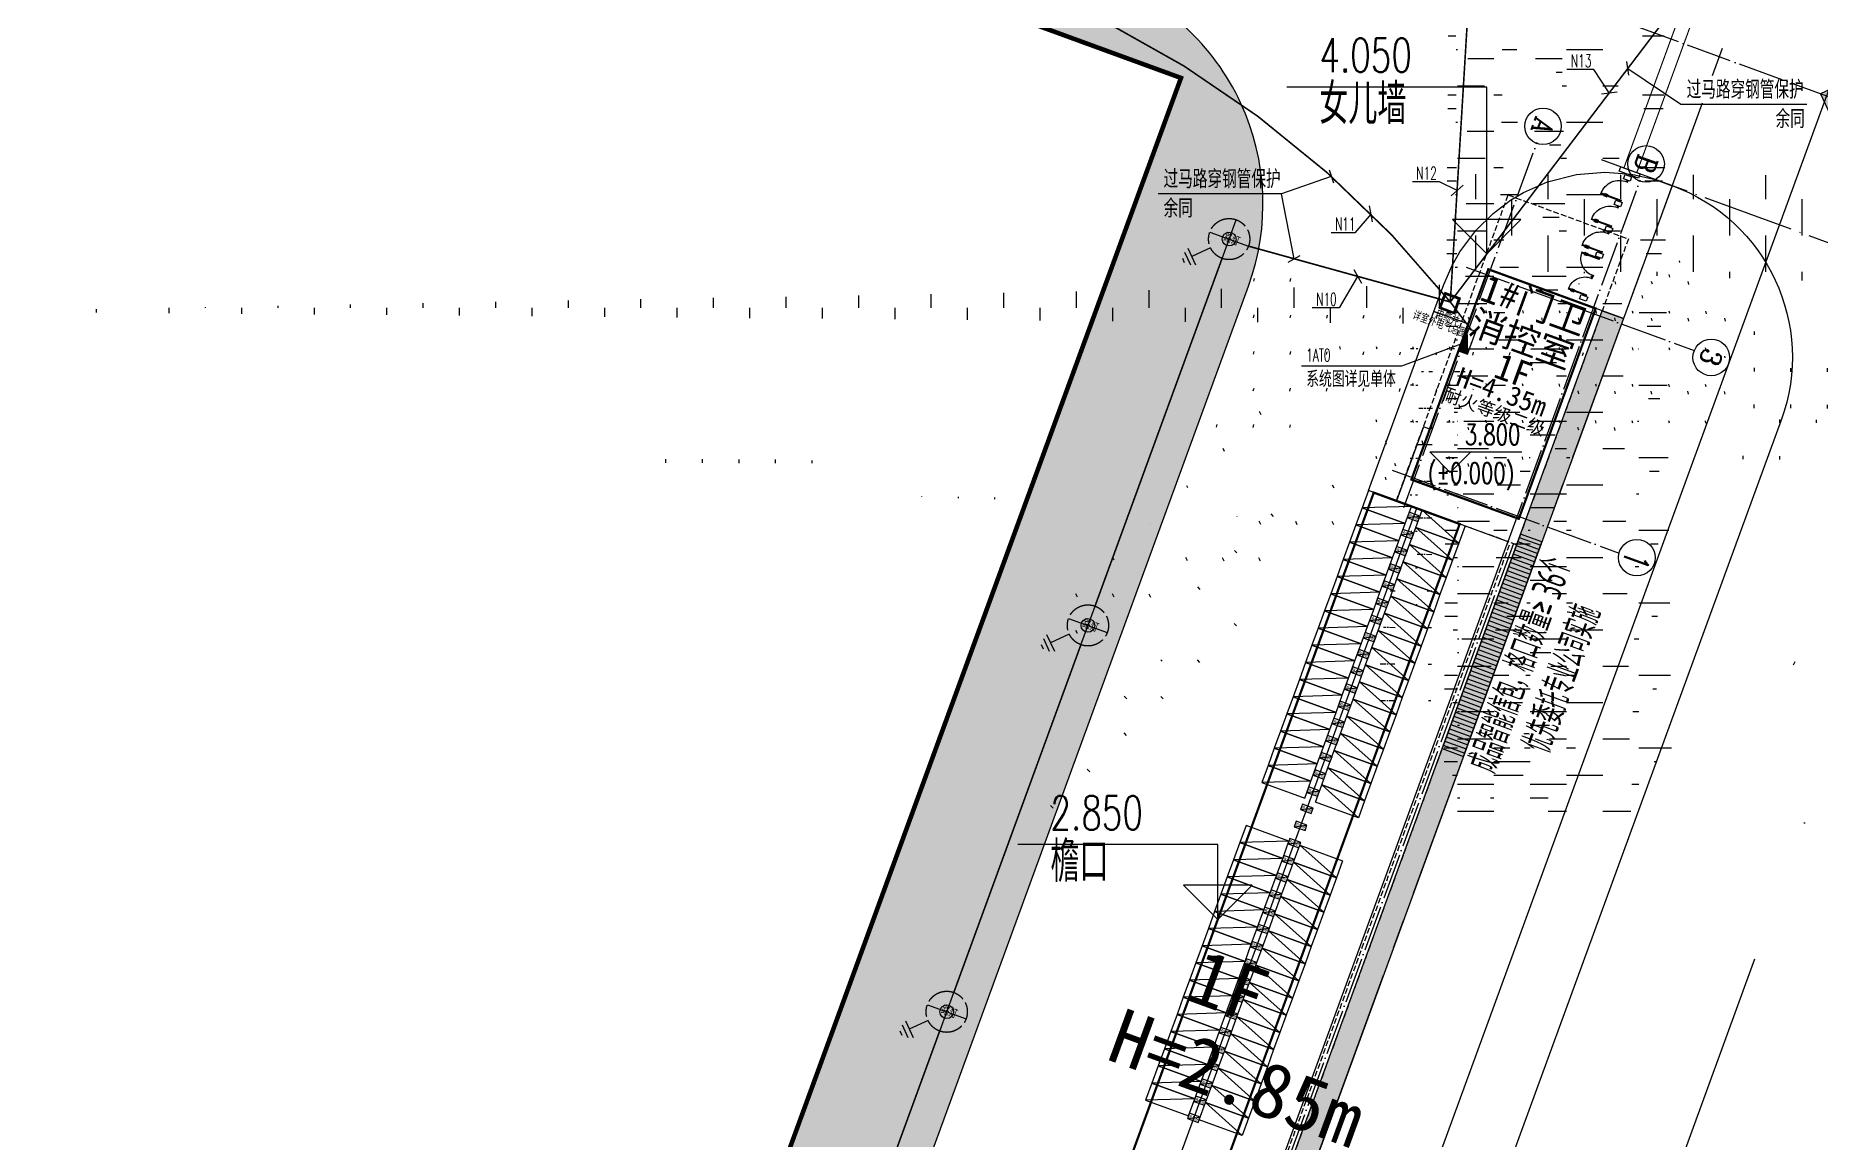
# Model space of a CAD drawing. Extents: x 40587477144 to 40590102100, y 3379967887 to 3381819730.
# Drawn here: x 40588996090 to 40589074155, y 3380255827 to 3380304124 of the extents above; entities that cross this region are included whole.
import ezdxf
from ezdxf.enums import TextEntityAlignment as Align

# ---------------------------------------------------------------- set-up
doc = ezdxf.new("R2010")
doc.units = 0
doc.header["$LTSCALE"] = 1000
doc.header["$MEASUREMENT"] = 0
for name, pattern in [('10平面$0$DOTE', [2.4200000000000004, 2, -0.2, 0.02, -0.2]), ('CENTER', [50.800000000000004, 31.75, -6.35, 6.35, -6.35]), ('DASH', [0.35, 0.25, -0.1]), ('DASHDOT', [25.399999999999995, 12.7, -6.349999999999999, 0, -6.349999999999999]), ('DOTE', [2.4200000000000004, 2, -0.2, 0.02, -0.2])]:
    doc.linetypes.add(name, pattern=pattern)
for name, color, linetype in [('0-HX', 1, 'Continuous'), ('00绿地$0$A-车位', 253, 'Continuous'), ('10平面$0$A-AXIS-DOTE', 14, '10平面$0$DOTE'), ('A-AXIS-D', 1, 'Continuous'), ('A-AXIS-DOTE', 14, 'DOTE'), ('A-AXIS-DP', 126, 'Continuous'), ('A-CURTAIN', 84, 'Continuous'), ('A-FIRE-TEXT', 61, 'Continuous'), ('A-HATCH-1', 252, 'Continuous'), ('A-LIN-Dot', 163, 'DASH'), ('A-LIN-V', 9, 'Continuous'), ('A-SFCE', 30, 'Continuous'), ('AS-WALL', 40, 'Continuous'), ('AXIS_TEXT', 7, 'Continuous'), ('DIM-照明', 3, 'Continuous'), ('DIM_LEAD', 3, 'Continuous'), ('EQUIP-箱柜', 3, 'Continuous'), ('JT-路缘石线', 5, 'Continuous'), ('JT-道路中心线', 1, 'DASHDOT'), ('JT-道路红线', 7, 'Continuous'), ('PUB_TEXT', 7, 'Continuous'), ('TEL_TEXT', 7, 'Continuous'), ('WIRE-照明', 1, 'Continuous'), ('建-文字', 7, 'Continuous'), ('建-标高', 3, 'Continuous'), ('总-标高', 3, 'Continuous'), ('电气', 7, 'Continuous')]:
    doc.layers.add(name, color=color, linetype=linetype)
doc.styles.add('_TCH_AXIS', font='COMPLEX', dxfattribs={"bigfont": 'GBCBIG'})
doc.styles.add('_TCH_DIM', font='SIMPLEX', dxfattribs={"bigfont": 'GBCBIG'})
doc.styles.add('_TEL_DIM', font='SIMPLEX', dxfattribs={"width": 0.8, "height": 3.5, "bigfont": 'HZTXT'})
doc.styles.add('A-DIM_T3', font='SIMPLEX', dxfattribs={"width": 0.6, "bigfont": 'GBCBIG'})
doc.styles.add('A-STANDARD', font='SIMPLEX', dxfattribs={"bigfont": 'GBCBIG'})
doc.styles.add('note_txt', font='arial.ttf', dxfattribs={"width": 0.75})
doc.styles.get("Standard").update_dxf_attribs({"font": 'GBENOR', "width": 0.7, "bigfont": 'GBCBIG'})
doc.styles.add('黑体', font='simhei.ttf', dxfattribs={"height": 12})
pattern_1 = [(19.99999999999998, (440.107795715332, 194.2398300170898), (956.275963936384, 2050.740422578524), [240, -48, 64, -48, 240, -960]), (19.99999999999998, (348.5154342651367, 211.9834671020508), (956.275963936384, 2050.740422578524), [160, -120, 240, -120, 160, -800]), (19.99999999999998, (655.8504104614258, 1004.918022155762), (956.275963936384, 2050.740422578524), [200, -80, 200, -1120]), (19.99999999999998, (-205.3501281738281, 1032.003547668457), (956.275963936384, 2050.740422578524), [80, -160, 80, -1280]), (110, (-54.99931335449219, 1086.72677230835), (-2050.740422578524, 956.275963936384), [143.9999999999999, -1456]), (110, (724.3924865722656, 348.7915229797363), (-2050.740422578524, 956.275963936384), [159.9999999999999, -1440]), (110, (881.3766403198242, 1087.002857208252), (-2050.740422578524, 956.275963936384), [159.9999999999999, -1440]), (65.00000000000001, (925.3208694458008, 404.8966331481934), (-547.2322293314808, 1503.508193286057), [160, -2102.7416992]), (154.9999999999999, (534.4087371826172, 262.6162528991699), (-1503.508193286057, -547.2322293314808), [160, -2102.741699199999]), (83.43494882, (877.4794540405273, 395.9972076416016), (-547.2322292444445, 1503.508193285503), [160, -3417.7087632]), (95.96375653, (799.5678939819336, 376.1531410217285), (-547.2322291846804, 1503.508193052025), [159.9999999999999, -6436.969001599999]), (95.96375653, (956.5520477294922, 1114.364471435547), (-547.2322291846804, 1503.508193052025), [128, -6468.969001599999]), (95.96375653, (-24.92916107177734, 1097.671417236328), (-547.2322291846804, 1503.508193052025), [112, -6484.969001599998]), (124.03624347, (649.2170791625977, 321.4299125671387), (-547.2322292935037, 1503.508193012417), [160, -6436.9690016]), (124.03624347, (806.2012252807617, 1059.641246795654), (-547.2322292935037, 1503.508193012417), [128, -6468.9690016]), (124.03624347, (-85.06947326660156, 1075.782127380371), (-547.2322292935037, 1503.508193012417), [112, -6484.9690016]), (136.5650512, (576.7778244018555, 286.5507621765137), (-547.2322299226216, 1503.508193038666), [159.9999999999999, -3417.706876319999])]

# ---------------------------------------------------------------- blocks, each defined once
blk = doc.blocks.new('GGRrrrr')
at = {"layer": 'A-CURTAIN'}
h = blk.add_hatch(dxfattribs=at)
h.set_pattern_fill('草坪或沼泽', color=0, scale=400, angle=19.99999999999998)
h.set_pattern_definition(pattern_1)
h.paths.add_polyline_path([(1393117.320922852, 618300.9193000793), (1393292.936767578, 540880.4741477966), (1330517.002159119, 532866.5696678162), (1241737.975387573, 527102.5202484131), (1161598.890319824, 521245.7613601685), (1240382.850791931, 783371.5528144836), (1244595.073738098, 797109.7279624939), (1261185.678756714, 852563.1131820679), (1335771.367614746, 847453.3053207397), (1355485.375518799, 842594.5098495483), (1380777.422203064, 840861.7712898254), (1392639.610717773, 828900.035358429), (1392845.235137939, 738250.2696037292), (1391845.237701416, 738248.0012702942), (1391806.246421814, 755447.9559936523), (1391306.45426178, 755446.8222770691), (1391785.831069946, 764447.9511528015), (1391640.544288635, 828487.3259391785), (1380332.88168335, 839889.8824043274), (1355330.389472961, 841602.7838134766), (1335616.381584167, 846461.5792884827), (1261914.650527954, 851510.8278846741), (1245552.140869141, 796819.8416023254), (1241339.732727051, 783081.0626220703), (1162974.660324097, 522348.9729347229), (1241669.135520935, 528100.1562232971), (1330421.199440002, 533862.4550628662), (1392290.937599182, 541760.6755371094), (1392117.323532104, 618298.6509666443)])
h.paths.add_polyline_path([(1393076.15146637, 636450.5321846008), (1392076.154045105, 636448.2638511658), (1392062.989784241, 641998.404788971), (1391563.607894897, 641997.2195243835), (1392041.628883362, 650998.2749595642), (1391886.520614624, 720048.3890342712), (1392886.518035889, 720050.6573638916)])
h = blk.add_hatch(dxfattribs=at)
h.set_pattern_fill('草坪或沼泽', color=0, scale=400, angle=19.99999999999998)
h.set_pattern_definition([(19.99999999999998, (440.107795715332, 194.2398300170898), (956.2759639363836, 2050.740422578524), [240, -48, 64, -48, 240, -960]), (19.99999999999998, (348.5154342651367, 211.9834671020508), (956.2759639363836, 2050.740422578524), [160, -120, 240, -120, 160, -800]), (19.99999999999998, (655.8504104614258, 1004.918022155762), (956.2759639363836, 2050.740422578524), [200, -80, 200, -1120]), (19.99999999999998, (-205.3501281738281, 1032.003547668457), (956.2759639363836, 2050.740422578524), [80, -160, 80, -1280]), (110, (-54.99931335449219, 1086.72677230835), (-2050.740422578524, 956.2759639363836), [143.9999999999999, -1456]), (110, (724.3924865722656, 348.7915229797363), (-2050.740422578524, 956.2759639363836), [159.9999999999999, -1440]), (110, (881.3766403198242, 1087.002857208252), (-2050.740422578524, 956.2759639363836), [159.9999999999999, -1440]), (65.00000000000001, (925.3208694458008, 404.8966331481934), (-547.2322293314807, 1503.508193286057), [160, -2102.7416992]), (154.9999999999999, (534.4087371826172, 262.6162528991699), (-1503.508193286057, -547.2322293314807), [160, -2102.741699199999]), (83.43494882, (877.4794540405273, 395.9972076416016), (-547.2322292444445, 1503.508193285503), [160, -3417.7087632]), (95.96375653, (799.5678939819336, 376.1531410217285), (-547.2322291846804, 1503.508193052025), [159.9999999999999, -6436.969001599999]), (95.96375653, (956.5520477294922, 1114.364471435547), (-547.2322291846804, 1503.508193052025), [128, -6468.969001599999]), (95.96375653, (-24.92916107177734, 1097.671417236328), (-547.2322291846804, 1503.508193052025), [112, -6484.969001599998]), (124.03624347, (649.2170791625977, 321.4299125671387), (-547.2322292935037, 1503.508193012417), [160, -6436.9690016]), (124.03624347, (806.2012252807617, 1059.641246795654), (-547.2322292935037, 1503.508193012417), [128, -6468.9690016]), (124.03624347, (-85.06947326660156, 1075.782127380371), (-547.2322292935037, 1503.508193012417), [112, -6484.9690016]), (136.5650512, (576.7778244018555, 286.5507621765137), (-547.232229922622, 1503.508193038667), [159.9999999999999, -3417.706876319999])])
edge = h.paths.add_edge_path()
edge.add_line((1391002.783584595, 755446.1334381104), (1391033.862896324, 755969.2298610318))
edge.add_line((1391033.86289978, 755969.2298622131), (1391484.60933056, 764440.2374043328))
edge.add_line((1391484.609329224, 764440.2374038696), (1391240.917746339, 828322.242167785))
edge.add_line((1391240.917747498, 828322.2421684265), (1380155.065434195, 839501.1268444082))
edge.add_line((1380155.065429688, 839501.1268424988), (1355268.395031075, 841206.093397873))
edge.add_line((1355268.39503479, 841206.0933990479), (1335554.387081419, 846064.8888675765))
edge.add_line((1335554.387077332, 846064.8888664246), (1262206.239214119, 851089.9137592164))
edge.add_line((1262206.239219666, 851089.9137611389), (1173161.430034699, 554852.1791891612))
edge.add_line((1173161.430030823, 554852.1791877747), (1173522.489795612, 554879.6278408373))
edge.add_line((1173522.4897995, 554879.6278419495), (1259298.694751966, 840247.1814245735))
edge.add_line((1259298.694747925, 840247.1814231873), (1260664.251583645, 840250.287743258))
edge.add_line((1260664.251579285, 840250.2877464294), (1260650.720505403, 845748.0085758491))
edge.add_line((1260650.72051239, 845748.0085716248), (1335651.042472096, 845918.1516353745))
edge.add_line((1335651.042472839, 845918.151638031), (1335663.543034486, 840420.7167655955))
edge.add_line((1335663.543029785, 840420.7167663574), (1342663.498677632, 840436.620142065))
edge.add_line((1342663.498680115, 840436.6201400757), (1342656.698541388, 843434.4194341273))
edge.add_line((1342656.698539734, 843434.4194335938), (1345656.684828249, 843441.2245361431))
edge.add_line((1345656.684829712, 843441.2245368958), (1345663.514863657, 840443.5152480957))
edge.add_line((1345663.514862061, 840443.515247345), (1365660.002805453, 840488.87754378))
edge.add_line((1365660.002807617, 840488.8775444031), (1374552.106933233, 839873.2337869616))
edge.add_arc((1367357.655082703, 824128.4532546997), 17310.63983173795, 5.5802626876526915, 65.44234737564938, ccw=False)
edge.add_line((1384586.259040833, 825811.7408561707), (1385552.940604924, 825812.0992239242))
edge.add_line((1385552.940605164, 825812.0992240906), (1390246.63666195, 825822.7249858105))
edge.add_line((1390246.636665344, 825822.72498703), (1390404.911168448, 755445.2751032704))
edge.add_line((1390404.911170959, 755445.2751045227), (1391002.783589707, 755446.1334401162))
h = blk.add_hatch(dxfattribs=at)
h.set_pattern_fill('草坪或沼泽', color=0, scale=400, angle=19.99999999999998)
h.set_pattern_definition(pattern_1)
edge = h.paths.add_edge_path()
edge.add_arc((1358469.977905273, 639472.7920036316), 3000.732754356062, 181.0990950428701, 270.1245664520083)
edge.add_line((1358476.501800537, 636472.0663452148), (1366676.015941844, 636490.6453150914))
edge.add_arc((1366652.198074341, 646990.6183128357), 10500.00001398691, 270.12996803641, 360.1299660173261)
edge.add_line((1377152.171073914, 647014.4358100891), (1376996.336584259, 715714.259066583))
edge.add_arc((1366496.363571167, 715690.4415550232), 10500.00001027827, 0.1299660955623371, 90.12996813546087)
edge.add_line((1366472.545707703, 726190.414554596), (1358273.008517743, 726171.8149086899))
edge.add_arc((1358280.118545532, 723171.0912055969), 3000.732125477395, 90.13575865291708, 179.1612463305892)
edge.add_line((1355279.707946777, 723215.0173950195), (1371079.667372906, 723250.8576423869))
edge.add_line((1371079.667350769, 723250.8576393127), (1371269.756590032, 639451.073230685))
edge.add_line((1371269.756591797, 639451.0732307434), (1355469.79724155, 639415.2329980853))
h = blk.add_hatch(dxfattribs=at)
h.set_pattern_fill('草坪或沼泽', color=0, scale=400, angle=19.99999999999998)
h.set_pattern_definition(pattern_1)
h.paths.add_polyline_path([(1386311.725509644, 709135.373298645), (1385011.286651611, 709132.423412323), (1384992.346000671, 717482.4018592834), (1386592.783988953, 717486.0322570801), (1386603.89427948, 712588.0842208862), (1386303.895027161, 712587.4037094116)])
at = {"layer": 'A-HATCH-1'}
h = blk.add_hatch(dxfattribs=at)
h.set_pattern_fill('EARTH', color=0, scale=500, angle=20.20025663599732)
h.set_pattern_definition([(20.20025663599732, (-36923192475.80328, -17186905227.18266), (941.6876541343177, 2038.022782515202), [1587.5, -1587.5]), (20.20025663599732, (-36923192681.36612, -17186904668.48695), (941.6876541343177, 2038.022782515202), [1587.5, -1587.5]), (20.20025663599732, (-36923192886.92895, -17186904109.79124), (941.6876541343177, 2038.022782515202), [1587.5, -1587.5]), (110.2002566359973, (-36923192769.21803, -17186903855.0384), (-2038.022782515202, 941.6876541343177), [1587.5, -1587.5]), (110.2002566359973, (-36923192210.52229, -17186903649.47556), (-2038.022782515202, 941.6876541343177), [1587.5, -1587.5]), (110.2002566359973, (-36923191651.82658, -17186903443.91272), (-2038.022782515202, 941.6876541343177), [1587.5, -1587.5])])
h.paths.add_polyline_path([(1384992.346000671, 717482.4018592834), (1384989.510650635, 718732.3989143372), (1385042.510108948, 719639.6194725037), (1385156.424713135, 720322.9851760864), (1385486.353981018, 721433.8232765198), (1385938.002243042, 722400.1635627747), (1386457.531074524, 723206.4794692993), (1386875.437812805, 723722.5797309875), (1387698.741546631, 724519.9154167175), (1388780.182403564, 725267.9256248474), (1389896.328948975, 725786.8476638794), (1391022.324966431, 726104.5064506531), (1392078.304786682, 726238.1313209534), (1392872.479240417, 726239.9327812195), (1392886.519798279, 720050.6573753357), (1386586.998893738, 720036.3679237366), (1386592.783943176, 717486.0322532654)])
at = {"layer": 'A-CURTAIN', "color": 0}
blk.add_lwpolyline([(1355469.797241211, 639415.2329978943, 0.4092405489993675), (1358476.501800537, 636472.0663452148), (1366676.015937805, 636490.6453132629, 0.4142135520516368), (1377152.171073914, 647014.4358100891), (1376996.336585999, 715714.2590675354, 0.4142135728009565), (1366472.545707703, 726190.414554596), (1358273.008514404, 726171.814907074, 0.4092406318726323), (1355279.707946777, 723215.0173950195), (1371079.667350769, 723250.8576393127), (1371269.756591797, 639451.0732307434)], format="xyb", close=True, dxfattribs=at)
for points in [[(1393076.15146637, 636450.5321846008), (1392076.154045105, 636448.2638511658), (1392062.989784241, 641998.404788971), (1391563.607894897, 641997.2195243835), (1392041.628883362, 650998.2749595642), (1391886.520614624, 720048.3890342712), (1392886.518035889, 720050.6573638916)], [(1386311.725509644, 709135.373298645), (1385011.286651611, 709132.423412323), (1384992.346000671, 717482.4018592834), (1386592.783988953, 717486.0322570801), (1386603.89427948, 712588.0842208862), (1386303.895027161, 712587.4037094116)]]:
    blk.add_lwpolyline(points, close=True, dxfattribs=at)
at = {"layer": 'A-HATCH-1', "color": 0}
blk.add_lwpolyline([(1384992.346000671, 717482.4018592834), (1384989.510650635, 718732.3989143372), (1385042.510108948, 719639.6194725037), (1385156.424713135, 720322.9851760864), (1385486.353981018, 721433.8232765198), (1385938.002243042, 722400.1635627747), (1386457.531074524, 723206.4794692993), (1386875.437812805, 723722.5797309875), (1387698.741546631, 724519.9154167175), (1388780.182403564, 725267.9256248474), (1389896.328948975, 725786.8476638794), (1391022.324966431, 726104.5064506531), (1392078.304786682, 726238.1313209534), (1392872.479240417, 726239.9327812195), (1392886.519798279, 720050.6573753357), (1386586.998893738, 720036.3679237366), (1386592.783943176, 717486.0322532654)], close=True, dxfattribs=at)
blk = doc.blocks.new('00绿地$0$G$C40593B0A')
at = {"layer": '00绿地$0$A-车位'}
blk.add_lwpolyline([(-1559.999999523163, 590.0000009536743), (-759.9999995231628, 590.0000009536743), (-759.9999995231628, -1409.999999046326), (-1559.999999523163, -1409.999998569489)], close=True, dxfattribs=at)
blk.add_lwpolyline([(-759.9999995231628, 590.0000004768372), (-1559.999999284744, -1409.999998569489)], dxfattribs=at)
blk = doc.blocks.new('555555555555555-M')
at = {"layer": 'A-LIN-V'}
h = blk.add_hatch(dxfattribs=at)
h.set_pattern_fill('ANSI31', color=256, scale=0.2, angle=212.6932080760602)
h.set_pattern_definition([(45.00000000000003, (0, 0), (-0.224506403026729, 0.2245064030267287), [])])
h.paths.add_polyline_path([(-149.8188201859593, -516.0526710674167), (-149.8188201785088, -515.0526710636914), (-159.8188201636076, -515.0526710599661), (-159.8188201636076, -516.052671071142)])
blk.add_lwpolyline([(-149.8188201859593, -516.0526710674167), (-149.8188201785088, -515.0526710636914), (-159.8188201636076, -515.0526710599661), (-159.8188201636076, -516.052671071142), (-149.8188201636076, -516.0526710674167)], dxfattribs=at)
at = {"layer": 'PUB_TEXT', "width": 0.7}
for s, height, p in [('成品智能信包，格口数量≥', 1.322222222222222, (-160.0961484983563, -517.6474339142442)), ('36', 1.3125, (-152.0111484983563, -517.6474339142442)), ('个', 1.322222222222222, (-150.9392734983563, -517.6474339142442)), ('优先委托专业公司实施', 1.322222222222222, (-158.4676572084427, -519.5719380304217))]:
    blk.add_text(s, height=height, dxfattribs=at).set_placement(p)
blk = doc.blocks.new('gfctuc')
blk.add_lwpolyline([(2035210, 4060000), (2035210, 4059500), (2035460, 4059500), (2035460, 4060000)], close=True)
blk.add_lwpolyline([(2035210, 4060000), (2035460, 4059500)])
at = {"layer": 'A-FIRE-TEXT', "style": 'note_txt', "width": 0.75}
blk.add_text('充电桩', height=139.1772151898734, rotation=270, dxfattribs=at).set_placement((2035259.942341931, 4059972.67247209))
blk = doc.blocks.new('entry01')
at = {"layer": 'A-AXIS-D'}
for points in [[(0, 2.121320343559645), (2.121320343559631, 1.4210854715202e-14), (0, -2.121320343559645)], [(-0.700000000000017, -1.25), (-0.3000000000000114, -1.25), (-0.3000000000000114, 1.25), (-0.700000000000017, 1.25)]]:
    blk.add_hatch(color=0, dxfattribs=at).paths.add_polyline_path(points)
at = {"layer": 'A-AXIS-D', "color": 0}
blk.add_lwpolyline([(0, 2.121320343559645), (2.121320343559631, 1.4210854715202e-14), (0, -2.121320343559645), (0, 2.121320343559645)], dxfattribs=at)
blk.add_lwpolyline([(-0.700000000000017, -1.25), (-0.3000000000000114, -1.25), (-0.3000000000000114, 1.25), (-0.700000000000017, 1.25)], close=True, dxfattribs=at)
blk = doc.blocks.new('DOOR2DLIB$SYSLIB$00000111')
at = {"color": 0}
for p, q in [((0.4175438589991707, 0.7821568824082661), (0.3826692364772697, 0.7821568824082661)), ((0.3826692364772697, 0.7821568824082661), (0.3826692364772697, 0.6235084014994356)), ((0.4587719294995871, 0.9168053643052119), (0.4175438589991707, 0.9168053643052119)), ((0.4175438589991707, 0.9168053643052119), (0.4175438589991707, 0.08070055595349146)), ((0.4587719294995871, 0.08070055595349146), (0.4587719294995871, 0.9168053643052119)), ((0.4936465520214881, 0.7821568824082661), (0.4587719294995871, 0.7821568824082661)), ((0.4936465520214881, 0.7821568824082661), (0.4936465520214881, 0.6235084014994356)), ((-0.4999999999999982, -0.001755585047334307), (-0.4999999999999982, 0.08070055595349857)), ((-0.4999999999999982, 0.08070055595349146), (-0.4587719294995836, 0.08070055595349146)), ((-0.4587719294995853, 0.08070055595349146), (-0.4587719294995853, 0.03947248545308213)), ((-0.4587719294995853, 0.03947248545308213), (-0.4175438589991707, 0.03947248545308213)), ((-0.4175438589991707, 0.03947248545308213), (-0.4175438589991707, -0.001755585047334307)), ((0.4175438589991707, 0.6235084014994428), (0.3826692364772697, 0.6235084014994428)), ((0.4175438589991707, 0.08070055595349146), (0.4587719294995871, 0.08070055595349146)), ((0.4175438589991707, 0.03947248545308213), (0.4175438589991707, -0.001755585047334307)), ((0.4587719294995871, 0.03947248545308213), (0.4175438589991707, 0.03947248545308213)), ((0.4936465520214881, 0.6235084014994428), (0.4587719294995871, 0.6235084014994428)), ((0.4587719294995871, 0.08070055595349146), (0.4587719294995871, 0.03947248545308213)), ((0.5, 0.08070055595349146), (0.4587719294995871, 0.08070055595349146)), ((0.5, -0.001755585047334307), (0.5, 0.08070055595349857)), ((-0.4175438589991707, -0.001755585047334307), (-0.4999999999999982, -0.001755585047334307)), ((-0.4999999999999982, -0.001755585047334307), (-0.4999999999999982, -0.001755585047334307)), ((0.4175438589991707, -0.001755585047334307), (0.5, -0.001755585047334307)), ((0.5, -0.001755585047334307), (0.5, -0.001755585047334307))]:
    blk.add_line(p, q, dxfattribs=at)
blk.add_arc((0.4175438589991707, 0.08070055595349146), 0.8361048083517187, 90, 182.8263833917127, dxfattribs=at)
blk = doc.blocks.new('66666666666666666666')
at = {"layer": 'DIM_LEAD'}
blk.add_hatch(color=256, dxfattribs=at).paths.add_polyline_path([(105616.6669158936, -694657.3602562365), (106997.2781778953, -694037.7533330095), (106786.704802434, -693697.6667946891)], flags=17)
at = {"layer": 'A-AXIS-D'}
for centre in [(100997.1309814453, -701734.9233989716), (105797.1309661865, -701734.9234142303), (111381.8865127563, -708712.0395374298), (111331.8865203857, -718057.0395145416)]:
    blk.add_circle(centre, 799.9999999999977, dxfattribs=at)
at = {"layer": 'A-AXIS-DOTE', "color": 8}
blk.add_line((117391.3523635864, -696232.0388202667), (98332.86907196045, -696232.03881073), dxfattribs=at)
at = {"layer": 'A-AXIS-DOTE'}
for p, q in [((100997.1309356689, -719489.9234027863), (100997.1309280396, -702480.0000038147)), ((105797.1309204102, -719489.9234237671), (105797.1310195923, -702479.9999904633)), ((99963.93167877197, -708682.0393390656), (110582.4492416382, -708682.0393428802)), ((99963.9317703247, -718132.0393390656), (110535.4098968506, -718132.0393543243))]:
    blk.add_line(p, q, dxfattribs=at)
at = {"layer": 'A-LIN-Dot'}
blk.add_lwpolyline([(100597.1309204102, -719332.0393352509), (100597.1309356689, -705082.039352417), (106197.1313171387, -705082.0393199921), (106197.1313018799, -719332.0393276215)], close=True, dxfattribs=at)
at = {"layer": 'A-LIN-V'}
blk.add_lwpolyline([(105697.1312408447, -690231.7040920258), (104797.1312713623, -690231.7040901184)], dxfattribs=at)
at = {"layer": 'A-LIN-V', "linetype": 'DASH', "ltscale": 2, "const_width": 50}
for points in [[(104946.6669158936, -690231.7040958405), (104946.6669158936, -702231.7040882111)], [(105546.6669464111, -690231.7040977478), (105546.6669158936, -702231.7040958405)]]:
    blk.add_lwpolyline(points, dxfattribs=at)
at = {"layer": 'A-LIN-V'}
for points in [[(104797.1312942505, -702431.7040805817), (104797.1312561035, -702231.7040958405), (105697.1312255859, -702231.7040996552), (105697.1312408447, -702431.7040920258)], [(105097.1312789917, -702681.7040786743), (105097.1312789917, -702481.7040920258), (105397.1312713623, -702481.7040882111), (105397.1312713623, -702681.704076767)], [(105097.1312713623, -703881.7040786743), (105097.1313018799, -703681.7040805817), (105397.1313095093, -703681.704082489), (105397.1312789917, -703881.7040805817)], [(105097.1312866211, -705081.704076767), (105097.1312866211, -704881.7040843964), (105397.1312637329, -704881.7040882111), (105397.1312789917, -705081.704076767)], [(105097.1312789917, -706281.7040729523), (105097.1312789917, -706081.7040882111), (105397.1312637329, -706081.7040882111), (105397.1312942505, -706281.704076767)], [(105097.1313400269, -708281.7040672302), (105097.1313400269, -708081.7040805817), (105397.1312484741, -708081.7040901184), (105397.1312561035, -708281.7040786743)]]:
    blk.add_lwpolyline(points, close=True, dxfattribs=at)
at = {"layer": 'AS-WALL', "color": 20, "true_color": 0xf72408, "const_width": 100}
blk.add_lwpolyline([(100897.1309738159, -708431.6971302032), (105897.1312408447, -708431.6971263885), (105897.1312332153, -718231.6971607208), (100897.1309814453, -718231.6971492767)], close=True, dxfattribs=at)
at = {"layer": 'DIM_LEAD'}
for p, q in [((105616.6669158936, -694657.3602562365), (111333.9440612793, -691117.3602524218)), ((111333.9440612793, -691117.3602524218), (121626.3234288144, -691117.3602524218))]:
    blk.add_line(p, q, dxfattribs=at)
at = {"layer": 'A-AXIS-D', "color": 8, "xscale": -999.9999999999998, "yscale": 1000, "zscale": 1000, "rotation": 0.1495342307373651}
blk.add_blockref('entry01', (114031.3523483276, -696232.0388240814), dxfattribs=at)
at = {"layer": 'A-LIN-V', "zscale": 100}
for p, xscale, yscale, rotation in [((105310.2872467041, -703181.7040843964), 1000.000008912118, -1000.000008912118, 270.0000007138132), ((105310.2872314453, -704381.1546459198), 1001.098882521298, -1001.098882521298, 270.0000005714799), ((105310.2872314453, -705581.8717308044), 999.664715706611, -999.664715706611, 270.0000004354633), ((105310.2872161865, -706731.7040691376), 899.999995989863, 899.999995989863, 89.9999995548852), ((105310.2872238159, -707631.7040805817), 900.0000175571807, -900.0000175571807, 270.0000005736524)]:
    blk.add_blockref('DOOR2DLIB$SYSLIB$00000111', p, dxfattribs=dict(at, xscale=xscale, yscale=yscale, rotation=rotation))
at = {"layer": 'A-AXIS-DP', "color": 7, "style": 'A-DIM_T3', "width": 0.6000000000000002}
blk.add_text('1', height=1119.999999999998, rotation=269.9999999325915, dxfattribs=at).set_placement((110791.5376586914, -717877.312582016))
at = {"layer": 'AXIS_TEXT', "style": '_TCH_AXIS'}
for s, height, rotation, width, p, p2 in [('A', 870.5142551923832, 270.0000018609232, 0.9444444070689642, (100561.8738174438, -701382.5724086761), (100561.873840332, -702087.2743968964)), ('B', 870.5142551923825, 270.0000006203077, 1.000000030797642, (105361.8738327026, -701382.5723934174), (105361.873840332, -702087.2744312286)), ('3', 870.5142551923828, 270.0000006203077, 1.214285758256029, (110933.5013580322, -708359.1329307556), (110933.5013656616, -709063.8349723816))]:
    blk.add_text(s, height=height, rotation=rotation, dxfattribs=dict(at, width=width)).set_placement(p, p2, align=Align.FIT)
at = {"layer": 'DIM_LEAD', "color": 7, "style": '_TCH_DIM'}
blk.add_text('移动门轨道', height=1762.962962962963, dxfattribs=at).set_placement((115209.6569337151, -690592.3602524218))
at = {"layer": '建-文字', "color": 8, "style": '黑体'}
for s, height, p in [('#', 1143.057939914163, (101776.4871368408, -709764.8740749359)), ('门卫', 1143.057939914163, (102598.4613857679, -709764.8740749359)), ('消控室', 1143.057939914163, (100977.9549102783, -711361.523431778)), ('1F', 1143.057939914163, (102667.684677124, -712786.2616786957)), ('H=4.35m', 857.2934549356223, (101248.3936233521, -713692.3252849579)), ('耐火等级二级', 571.5289699570816, (100938.3881378174, -714473.3916816711))]:
    blk.add_text(s, height=height, dxfattribs=at).set_placement(p)
blk = doc.blocks.new('G$C8544DC05')
at = {"layer": 'A-AXIS-DOTE'}
for points in [[(-5.21540641784668e-08, -1.949999995529652), (-7.450580596923828e-09, -1.049999989569187)], [(-0.4500000402331352, -1.499999985098839), (0.4499999657273293, -1.49999999627471)]]:
    blk.add_lwpolyline(points, dxfattribs=at)
at = {"layer": 'A-LIN-V', "linetype": 'DASH', "ltscale": 0.001}
blk.add_circle((-3.725290298461914e-08, -1.49999999627471), 0.4500000024073871, dxfattribs=at)
at = {"layer": 'A-LIN-V'}
blk.add_circle((-3.725290298461914e-08, -1.49999999627471), 0.1500000024073871, dxfattribs=at)
at = {"layer": '建-文字', "style": 'A-STANDARD'}
blk.add_text('路灯', height=0.1762962962962963, dxfattribs=at).set_placement((-0.120827428996563, -1.579730201512575))
blk = doc.blocks.new('dq 路灯接地极')
at = {"color": 220}
for p, q in [((-267.5210595726967, 267.5210595727549), (3.492459654808044e-10, -2.91038304567337e-10)), ((-118.8982486824971, -118.8982486826717), (118.8982486828463, 118.8982486826717)), ((-29.72456216241699, -148.6228108615032), (148.6228108616779, 29.7245621625334)), ((89.17368652846199, -148.6228108696523), (148.6228108697105, -89.17368652834557))]:
    blk.add_line(p, q, dxfattribs=at)
blk = doc.blocks.new('*X75')
at = {"color": 0}
for p, q in [((-247.4873734152916, 0), (-245.812289025486, 1.675084389805617)), ((-212.1320343559642, 0), (-186.8867239266071, 25.24531042935718)), ((-176.7766952966369, 0), (-127.9611588277281, 48.81553646890876)), ((-141.4213562373095, 0), (-69.03559372884914, 72.38576250846035)), ((-106.0660171779821, 0), (-10.1100286299702, 95.95598854801192)), ((-70.71067811865474, 0), (48.81553646890877, 119.5262145875635)), ((-35.35533905932737, 0), (107.7411015677877, 143.0964406271151)), ((0, 0), (166.6666666666667, 166.6666666666667)), ((35.35533905932737, 0), (225.5922317655456, 190.2368927062182)), ((70.71067811865474, 0), (250, 179.2893218813453)), ((106.0660171779821, 0), (250, 143.9339828220179)), ((141.4213562373095, 0), (250, 108.5786437626905)), ((176.7766952966369, 0), (250, 73.22330470336315)), ((212.1320343559642, 0), (250, 37.86796564403577)), ((247.4873734152916, 0), (250, 2.512626584708425))]:
    blk.add_line(p, q, dxfattribs=at)
blk = doc.blocks.new('$equip$00002939')
for p, q in [((-0.75, 0.5999999999985448), (-0.75, 0)), ((0.75, 0.5999999999985448), (-0.75, 0.5999999999985448)), ((-0.75, 0), (0.75, 0.5999999999985448)), ((-0.75, 0), (0.75, 0)), ((0.75, 0), (0.75, 0.5999999999985448))]:
    blk.add_line(p, q)
at = {"const_width": 0.05714285714285714}
blk.add_lwpolyline([(-0.75, 0.5999999999985448), (-0.75, 0), (0.75, 0), (0.75, 0.5999999999985448), (-0.75, 0.5999999999985448), (-0.75, 0)], dxfattribs=at)
for p in [(-0.75, 0.2999999999992724), (0, 0.5999999999985448), (0, 0), (0.75, 0.2999999999992724)]:
    blk.add_point(p)
blk.add_solid([(-0.75, 0), (0.75, 0), (0.75, 0.5999999999985448)])
at = {"xscale": 0.00300000000061118, "yscale": 0.00300000000061118, "zscale": 0.00300000000061118}
blk.add_blockref('*X75', (0, 0), dxfattribs=at)
at = {"color": 7, "style": '_TEL_DIM', "flags": 1}
for tag in ['REMARK', 'A']:
    blk.add_attdef(tag, text='', height=2e-05, dxfattribs=at).set_placement((0, 0), align=Align.MIDDLE_CENTER)
blk = doc.blocks.new('qd电缆手井')
at = {"layer": '电气', "color": 7}
for p, q in [((-238.6759234107449, 215.8350454529282), (211.3240765892551, 215.8350454529282)), ((-238.6759234107449, -234.1649545470718), (-238.6759234107449, 215.8350454529282)), ((-197.8759234107565, -193.3649545470835), (-197.8759234107565, 175.0350454529398)), ((-197.8759234107565, 175.0350454529398), (170.5240765892668, 175.0350454529398)), ((170.5240765892668, 175.0350454529398), (170.5240765892668, -193.3649545470835)), ((211.3240765892551, 215.8350454529282), (211.3240765892551, -234.1649545470718)), ((211.3240765892551, -234.1649545470718), (-238.6759234107449, -234.1649545470718)), ((170.5240765892668, -193.3649545470835), (-197.8759234107565, -193.3649545470835))]:
    blk.add_line(p, q, dxfattribs=at)
at = {"layer": '电气', "color": 8, "const_width": 30}
blk.add_lwpolyline([(-218.0356704102596, 182.1311835359666), (-218.0356704102596, -214.0751183969551), (191.1155886567431, -214.0751183969551), (191.1155886567431, 195.5777040290996), (-232.9092848057626, 195.5777040290996)], dxfattribs=at)

msp = doc.modelspace()

# ---------------------------------------------------------------- linework, layer by layer
at = {"layer": '0-HX', "linetype": 'CENTER', "ltscale": 0.2}
msp.add_line((40589004062.69281, 3380123451.4), (40589102903.39839, 3380393980.898193), dxfattribs=at)
msp.add_lwpolyline([(40589102903.39727, 3380393980.898591), (40589095901.25062, 3380409302.927993), (40589072763.1992, 3380419662.492842), (40589055939.52459, 3380431029.725266), (40588987705.92024, 3380461579.853973), (40588952987.59171, 3380415266.100388), (40588944290.63148, 3380403827.430825), (40588779839.89058, 3380185028.900704), (40588857072.09171, 3380162853.200386), (40588942380.7917, 3380137607.100389), (40589004062.6917, 3380123451.400389)], close=True, dxfattribs=at)
at = {"layer": '10平面$0$A-AXIS-DOTE', "color": 8, "ltscale": 2}
msp.add_lwpolyline([(40589064564.29689, 3380298701.74975), (40589104144.40398, 3380284240.756378)], dxfattribs=at)
at = {"layer": 'A-AXIS-DOTE'}
msp.add_lwpolyline([(40589060728.4204, 3380281898.007923), (40589040772.80022, 3380227278.967361), (40589037214.62296, 3380218997.135206)], dxfattribs=at)
at = {"layer": 'A-LIN-V', "elevation": 3538.286350753779}
msp.add_lwpolyline([(40589041401.99923, 3380242113.973517), (40589056501.59673, 3380283441.956375)], dxfattribs=at)
at = {"layer": 'A-LIN-V'}
msp.add_lwpolyline([(40589058614.96161, 3380282669.817246), (40589060493.50628, 3380281983.471905), (40589045393.90884, 3380240655.489169), (40589043515.36536, 3380241341.834076)], dxfattribs=at)
at = {"layer": 'A-SFCE', "linetype": 'DASH'}
for points in [[(40589060543.4995, 3380281828.972494), (40589040633.3432, 3380227334.367696), (40589037076.65466, 3380219056.501135)], [(40589060825.2812, 3380281726.020692), (40589040912.26619, 3380227223.591549), (40589037352.28917, 3380218938.071333)]]:
    msp.add_lwpolyline(points, dxfattribs=at)
at = {"layer": 'AS-WALL', "color": 20, "true_color": 0xf72408}
for points, const_width in [([(40588869025.76086, 3380277785.006165), (40588875070.15326, 3380294328.662395), (40588917954.58961, 3380349126.363404), (40589046188.65929, 3380302274.746078), (40589017430.78959, 3380223563.724436)], 200.0000000000001), ([(40589054623.05417, 3380284128.300979), (40589058380.14349, 3380282755.610234), (40589043280.54393, 3380241427.628277), (40589039523.45461, 3380242800.319022)], 100)]:
    msp.add_lwpolyline(points, close=True, dxfattribs=dict(at, const_width=const_width))
at = {"layer": 'DIM-照明'}
for p, q in [((40589065777.34406, 3380302394.401282), (40589065696.18641, 3380302988.88714)), ((40589065736.76524, 3380302691.644211), (40589068054.83194, 3380301121.274724)), ((40589064579.21256, 3380301577.166282), (40589065272.7794, 3380301671.850212)), ((40589068054.83194, 3380301121.274724), (40589073565.894, 3380301121.274724)), ((40589052763.2438, 3380297968.155439), (40589050592.80254, 3380297208.495897)), ((40589052664.13808, 3380298251.312738), (40589052862.34952, 3380297684.998139)), ((40589050592.80254, 3380297208.495897), (40589045186.95097, 3380297208.495897)), ((40589051141.52833, 3380294360.747607), (40589050592.80254, 3380297208.495897)), ((40589058004.51068, 3380297118.523084), (40589058528.50584, 3380297582.666455)), ((40589054567.18443, 3380295983.984175), (40589054436.74422, 3380296671.723481)), ((40589050880.49006, 3380294212.899632), (40589051402.5666, 3380294508.595582)), ((40589053743.67233, 3380293897.201964), (40589054088.65093, 3380293288.112677)), ((40589058433.05956, 3380290621.214524), (40589055835.94431, 3380289654.635226)), ((40589055835.94431, 3380289654.635226), (40589051456.90654, 3380289654.635226))]:
    msp.add_line(p, q, dxfattribs=at)
for points in [[(40589064254.58882, 3380302642.851029), (40589063072.58882, 3380302642.851029)], [(40589064925.99598, 3380301624.508247), (40589064254.58882, 3380302642.851029)], [(40589057491.42339, 3380297724.271451), (40589056309.42339, 3380297724.271451)], [(40589058266.50826, 3380297350.594769), (40589057491.42339, 3380297724.271451)], [(40589054501.96432, 3380296327.853828), (40589053792.84918, 3380295501.842468)], [(40589053792.84918, 3380295501.842468), (40589052754.84918, 3380295501.842468)], [(40589053916.16163, 3380293592.65732), (40589053111.89301, 3380292208.623633)], [(40589053111.89301, 3380292208.623633), (40589051929.89301, 3380292208.623633)]]:
    msp.add_lwpolyline(points, dxfattribs=at)
at = {"layer": 'JT-路缘石线', "color": 8, "ltscale": 10}
msp.add_lwpolyline([(40589067485.43385, 3380297634.482746), (40589067677.17799, 3380297564.423755, -0.4142126470591913), (40589072445.95184, 3380287304.872298), (40589047119.81015, 3380217986.577619, -0.4142133501873153), (40589036860.25556, 3380213217.778307), (40589036859.81086, 3380213217.940784)], format="xyb", dxfattribs=at)
at = {"layer": 'JT-道路中心线', "color": 8, "flags": 128}
msp.add_lwpolyline([(40589158791.86031, 3380502157.2), (40589154279.4928, 3380490884.7), (40589130785.49281, 3380426580.9), (40589017979.35561, 3380117827.81713)], dxfattribs=at)
at = {"layer": 'JT-道路红线', "color": 8}
msp.add_lwpolyline([(40589008193.62023, 3380120186.559477), (40589108304.29462, 3380394192.024467), (40589099665.21707, 3380413095.970189), (40589075202.69281, 3380424048.539261), (40589058379.01826, 3380435415.771638), (40588959403.7928, 3380479729.8), (40588941965.49281, 3380475126.9)], dxfattribs=at)
at = {"layer": 'WIRE-照明', "linetype": 'Continuous', "const_width": 70}
for points in [[(40589057970.90159, 3380292470.200392), (40589060038.89275, 3380326612.231908)], [(40589057970.90159, 3380292470.200393), (40589071031.41914, 3380309660.477282)], [(40589049142.09077, 3380294914.243652), (40589057970.90159, 3380292470.200392)], [(40589042428.49358, 3380279161.541881), (40589047987.89026, 3380294377.75391)], [(40589057970.90159, 3380292470.200392), (40589058886.90948, 3380291251.478704)], [(40589036251.38515, 3380262254.639997), (40589041810.78232, 3380277470.851837)], [(40589030074.27704, 3380245347.73799), (40589035633.67435, 3380260563.94978)]]:
    msp.add_lwpolyline(points, dxfattribs=at)
msp.add_lwpolyline([(40589057970.90159, 3380292470.200393, 0.1494339188194239), (40589035666.14481, 3380307662.97972)], format="xyb", dxfattribs=at)
at = {"layer": '建-标高', "color": 8}
for p, q in [((40589059561.50375, 3380301868.286373), (40589050819.29952, 3380301868.286373)), ((40589059561.50375, 3380294583.99063), (40589059561.50375, 3380301868.286373)), ((40589059561.50375, 3380294583.99063), (40589058061.50375, 3380296083.99063)), ((40589061061.50375, 3380296083.99063), (40589058061.50375, 3380296083.99063)), ((40589059561.50375, 3380294583.99063), (40589061061.50375, 3380296083.99063)), ((40589047796.78098, 3380268725.823837), (40589039054.57674, 3380268725.823837)), ((40589047796.78098, 3380265444.620367), (40589047796.78098, 3380268725.823837)), ((40589047796.78098, 3380265444.620367), (40589046296.78098, 3380266944.620367)), ((40589049296.78098, 3380266944.620367), (40589046296.78098, 3380266944.620367)), ((40589047796.78098, 3380265444.620367), (40589049296.78098, 3380266944.620367))]:
    msp.add_line(p, q, dxfattribs=at)
at = {"layer": '总-标高', "color": 8}
for p, q in [((40589057967.55454, 3380285009.831758), (40589057067.55454, 3380285909.831758)), ((40589057067.55454, 3380285909.831758), (40589061095.53715, 3380285909.831758)), ((40589057967.55454, 3380285009.831758), (40589058867.55454, 3380285909.831758))]:
    msp.add_line(p, q, dxfattribs=at)

# ---------------------------------------------------------------- block references
at = {"color": 8, "rotation": 339.7997433640027}
msp.add_blockref('GGRrrrr', (40587509701.81955, 3380096947.084455), dxfattribs=at)
at = {"rotation": 69.9297110723398}
for p in [(40592171103.82489, 3376978137.12462), (40592170829.28676, 3376977385.706763), (40592170554.7486, 3376976634.288905), (40592170280.21043, 3376975882.871046), (40592170005.67226, 3376975131.453186), (40592169731.13411, 3376974380.035328), (40592169456.59595, 3376973628.61747), (40592169182.05778, 3376972877.19961), (40592168907.51963, 3376972125.781752), (40592168632.98145, 3376971374.363894), (40592168358.4433, 3376970622.946035), (40592168083.90517, 3376969871.528178), (40592167809.367, 3376969120.110319), (40592167534.82883, 3376968368.69246), (40592167260.29066, 3376967617.274601), (40592166985.75252, 3376966865.856743), (40592166711.21436, 3376966114.438884), (40592166162.13804, 3376964611.603166), (40592166436.67619, 3376965363.021024), (40592165887.59986, 3376963860.185308), (40592165613.06168, 3376963108.767448), (40592165338.52355, 3376962357.349591), (40592165063.98539, 3376961605.931733), (40592164789.44722, 3376960854.513874), (40592164514.90905, 3376960103.096014), (40592164240.3709, 3376959351.678156), (40592163965.83274, 3376958600.260298), (40592163691.29457, 3376957848.842438), (40592163416.75642, 3376957097.42458), (40592163142.21825, 3376956346.006721), (40592162867.68008, 3376955594.588862), (40592162593.14194, 3376954843.171005), (40592162318.60378, 3376954091.753146), (40592162044.06561, 3376953340.335287), (40592161769.52744, 3376952588.917428), (40592161494.9893, 3376951837.49957)]:
    msp.add_blockref('gfctuc', p, dxfattribs=at)
at = {"layer": '00绿地$0$A-车位', "xscale": -1, "rotation": 249.9297095178311}
for p in [(40589055973.42136, 3380284444.067712), (40589055698.88322, 3380283692.649854), (40589055424.34505, 3380282941.231996), (40589055149.80688, 3380282189.814137), (40589054875.26873, 3380281438.396277), (40589054600.73057, 3380280686.978419), (40589054326.19241, 3380279935.56056), (40589054051.65425, 3380279184.142701), (40589053777.11608, 3380278432.724843), (40589053502.57793, 3380277681.306985), (40589053228.03975, 3380276929.889126), (40589052953.5016, 3380276178.471268), (40589052404.42528, 3380274675.63555), (40589052678.96344, 3380275427.053409), (40589052129.88712, 3380273924.217692), (40589051855.34896, 3380273172.799833), (40589051580.81079, 3380272421.381974), (40589050619.92725, 3380269791.419465), (40589050345.38908, 3380269040.001606), (40589050070.85093, 3380268288.583748), (40589049796.31277, 3380267537.165889), (40589049521.7746, 3380266785.748031), (40589049247.23644, 3380266034.330171), (40589048698.16012, 3380264531.494454), (40589048972.69829, 3380265282.912313), (40589048423.62197, 3380263780.076596), (40589048149.08381, 3380263028.658736), (40589047874.54564, 3380262277.240879), (40589047600.00748, 3380261525.82302), (40589047325.46932, 3380260774.405161), (40589047050.93117, 3380260022.987302), (40589046776.393, 3380259271.569444), (40589046501.85484, 3380258520.151585)]:
    msp.add_blockref('00绿地$0$G$C40593B0A', p, dxfattribs=at)
at = {"layer": '00绿地$0$A-车位', "rotation": 69.92971314102898}
for p in [(40589057551.39883, 3380283867.537649), (40589057276.86069, 3380283116.119787), (40589057002.32259, 3380282364.701906), (40589056727.78448, 3380281613.284029), (40589056453.24635, 3380280861.866159), (40589056178.70824, 3380280110.448278), (40589055904.17013, 3380279359.030405), (40589055629.63201, 3380278607.612528), (40589055355.09391, 3380277856.194651), (40589055080.55579, 3380277104.776773), (40589054806.01769, 3380276353.358889), (40589054531.47957, 3380275601.941027), (40589054256.94146, 3380274850.523146), (40589053982.40334, 3380274099.105272), (40589053433.32711, 3380272596.269522), (40589053707.86523, 3380273347.687395), (40589053158.78901, 3380271844.851637), (40589052197.90559, 3380269214.88908), (40589051923.36749, 3380268463.471195), (40589051648.82937, 3380267712.053329), (40589051374.29126, 3380266960.635452), (40589051099.75314, 3380266209.217575), (40589050825.21503, 3380265457.799697), (40589050550.67691, 3380264706.381828), (40589050276.13881, 3380263954.963943), (40589049727.06258, 3380262452.128196), (40589050001.60069, 3380263203.546077), (40589049452.52447, 3380261700.710319), (40589049177.98636, 3380260949.292442), (40589048903.44824, 3380260197.874568), (40589048628.91012, 3380259446.456699), (40589048354.37201, 3380258695.038814), (40589048079.83389, 3380257943.620944)]:
    msp.add_blockref('00绿地$0$G$C40593B0A', p, dxfattribs=at)
at = {"layer": 'A-LIN-V', "color": 8, "rotation": 339.9297114345648}
msp.add_blockref('66666666666666666666', (40589207976.69957, 3380993938.68806), dxfattribs=at)
at = {"layer": 'A-LIN-V', "color": 8}
for name, p, xscale, yscale, zscale, rotation in [('G$C8544DC05', (40589049326.26359, 3380298040.916036), 2000, 2000, 2000, 339.9297142500761), ('555555555555555-M', (40588628679.78898, 3380599788.534329), 1000, 1000, 1000, 69.92970956885354), ('G$C8544DC05', (40589043149.15565, 3380281134.013967), 2000, 2000, 2000, 339.9297142500761), ('G$C8544DC05', (40589036972.04765, 3380264227.111925), 2000, 2000, 2000, 339.9297142500761)]:
    msp.add_blockref(name, p, dxfattribs=dict(at, xscale=xscale, yscale=yscale, zscale=zscale, rotation=rotation))
at = {"layer": 'EQUIP-箱柜', "xscale": 700, "yscale": 700, "zscale": 700, "rotation": 249.9297941653882}
msp.add_blockref('$equip$00002939', (40589058509.49725, 3380290830.426444), dxfattribs=at)
at = {"layer": '电气', "color": 120, "xscale": 2.4, "yscale": 2.4, "zscale": 2.4, "rotation": 249.9300384205688}
for p in [(40589046657.21248, 3380294461.008036, -8.871785753038628), (40589040480.10453, 3380277554.105972, -8.871785753038628), (40589034302.99592, 3380260647.204151, -8.871785753038628)]:
    msp.add_blockref('dq 路灯接地极', p, dxfattribs=at)
at = {"layer": '电气', "xscale": -1.628664022889024, "yscale": 1.628664022889024, "zscale": 1.628664022889024, "rotation": 339.9296046072948}
msp.add_blockref('qd电缆手井', (40589057928.02351, 3380292437.69967), dxfattribs=at)

# ---------------------------------------------------------------- texts
at = {"layer": 'DIM-照明', "color": 7, "style": '_TEL_DIM'}
for s, height, width, p in [('N13', 560, 0.6, (40589063247.58882, 3380302742.851029)), ('过马路穿钢管保护', 800, 0.8, (40589068306.6814, 3380301361.274724)), ('余同', 800, 0.8, (40589072197.0751, 3380300081.274724)), ('过马路穿钢管保护', 800, 0.8, (40589045426.95097, 3380297448.495897)), ('N12', 560, 0.6, (40589056484.42339, 3380297824.271451)), ('余同', 800, 0.8, (40589045426.95097, 3380296168.495897)), ('N11', 560, 0.6, (40589052929.84918, 3380295601.842468)), ('N10', 560, 0.6, (40589052104.89301, 3380292308.623633)), ('1AT0', 560, 0.6, (40589051666.90654, 3380289864.635226)), ('系统图详见单体', 700, 0.8, (40589051666.90654, 3380288744.635226))]:
    msp.add_text(s, height=height, dxfattribs=dict(at, width=width)).set_placement(p)
at = {"layer": 'TEL_TEXT', "style": '_TEL_DIM', "width": 0.75}
for s, p in [('详室外电气总图', (40589056281.76622, 3380291744.530085, 0.1060557935604734)), ('电缆井', (40589057279.89813, 3380291794.830049, 0.1060557935604734))]:
    msp.add_text(s, height=349.9999999999999, rotation=339.929604607576, dxfattribs=at).set_placement(p)
at = {"layer": '建-文字', "color": 8, "style": '黑体'}
for s, height, p in [('1', 1203.218884120172, (40589059198.39404, 3380292578.070322)), ('1F', 2406.437768240343, (40589046331.33589, 3380261965.350544)), ('H=2.85m', 2406.437768240343, (40589042851.50035, 3380259351.923298))]:
    msp.add_text(s, height=height, rotation=339.9297114345931, dxfattribs=at).set_placement(p)
at = {"layer": '建-标高', "color": 8, "style": 'A-STANDARD', "width": 0.7058823529411765}
for s, p in [('4.050', (40589052241.78293, 3380302527.940354)), ('2.850', (40589040477.06015, 3380269366.033374))]:
    msp.add_text(s, height=1487.5, dxfattribs=at).set_placement(p)
at = {"layer": '建-标高', "color": 8, "style": 'A-STANDARD'}
for s, p in [('女儿墙', (40589052241.78293, 3380300252.940354)), ('檐口', (40589040477.06015, 3380267091.033374))]:
    msp.add_text(s, height=1762.962962962963, dxfattribs=at).set_placement(p)
at = {"layer": '总-标高', "color": 8, "style": 'A-STANDARD', "width": 0.7058823529411765}
for s, p in [('3.800', (40589058605.53715, 3380286224.831758)), ('(%%P0.000)', (40589056985.53715, 3380284532.331758))]:
    msp.add_text(s, height=892.5, dxfattribs=at).set_placement(p)

doc.saveas('drawing.dxf')
